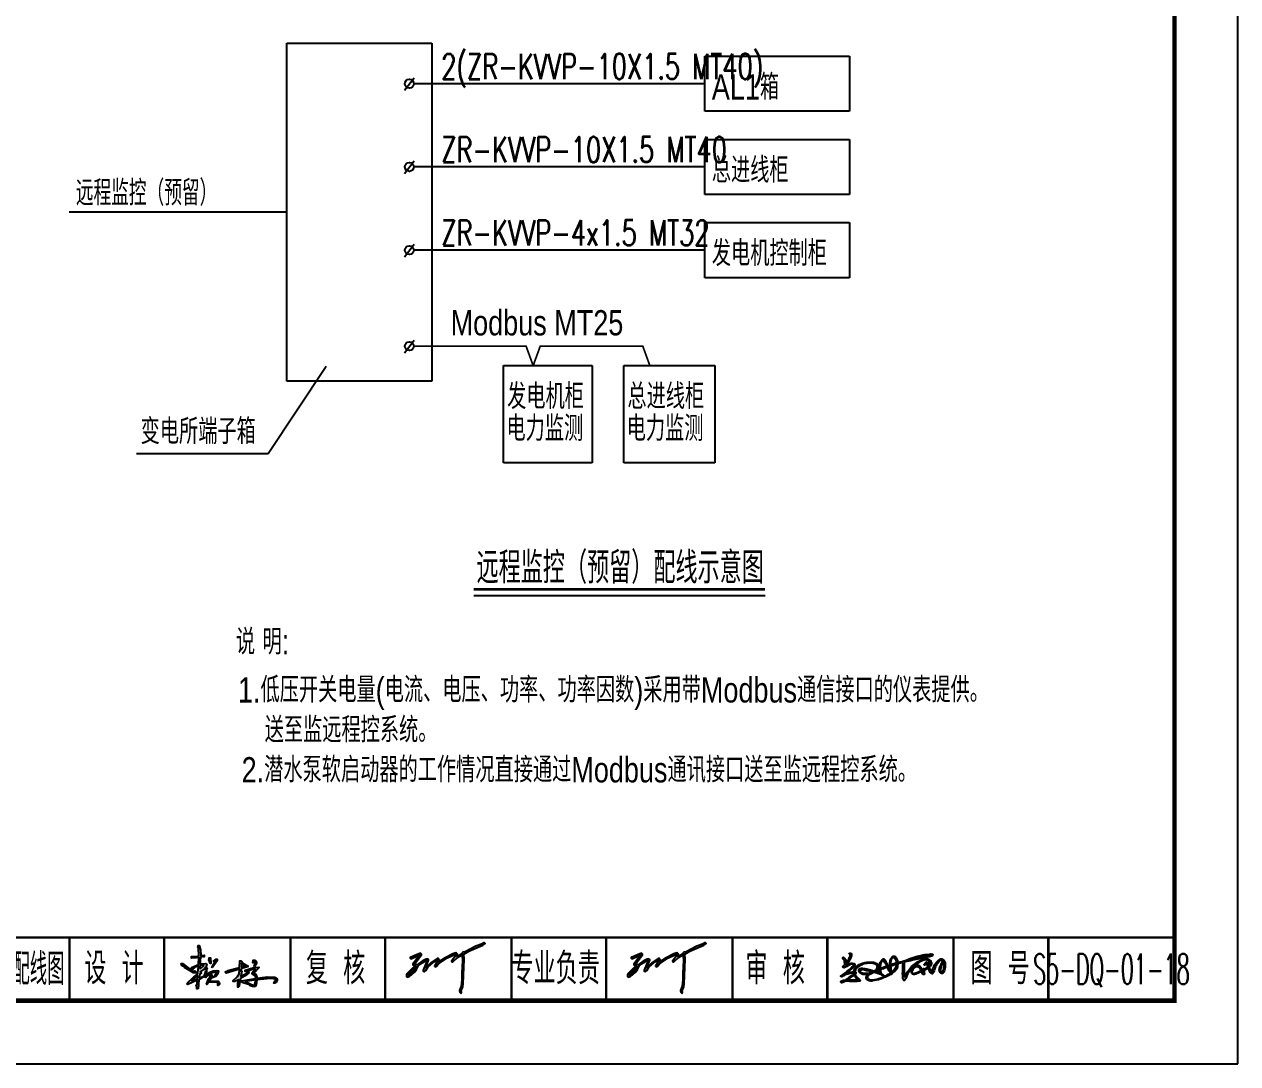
# Model space of a CAD drawing. Header units: millimetres. Extents: x 210068 to 672068, y -299976 to -107099.
# Drawn here: x 652853 to 672068, y -294192 to -277722 of the extents above; entities that cross this region are included whole.
import ezdxf
from ezdxf.enums import TextEntityAlignment as Align

# ---------------------------------------------------------------- set-up
doc = ezdxf.new("R2010")
doc.units = ezdxf.units.MM
doc.header["$LTSCALE"] = 1000
doc.header["$MEASUREMENT"] = 0
for name, color, linetype in [('1', 1, 'Continuous'), ('3', 4, 'Continuous'), ('T-EQUP-LIST-PLAN', 3, 'Continuous'), ('图框', 7, 'Continuous')]:
    doc.layers.add(name, color=color, linetype=linetype)
doc.styles.add('fsd', font='mon.shx', dxfattribs={"width": 0.8, "bigfont": 'fsd.shx'})
doc.styles.add('IDQSTYLE', font='simplex1.shx', dxfattribs={"width": 0.7, "bigfont": 'hztxt.shx'})
doc.styles.get("Standard").update_dxf_attribs({"font": 'simplex1.shx', "width": 0.7, "bigfont": 'HZTXT.shx'})
doc.styles.add('四航院', font='simplex1.shx', dxfattribs={"width": 0.7, "height": 3.5, "bigfont": 'HZTXT.shx'})

# ---------------------------------------------------------------- blocks, each defined once
blk = doc.blocks.new('series')
at = {"width": 0.75}
for tag, height, p in [('页码', 4, (-35, -19)), ('图名', 5, (-220, -282)), ('图号', 5, (-20, -282))]:
    blk.add_attdef(tag, text='', height=height, dxfattribs=at).set_placement(p, align=Align.MIDDLE_CENTER)

msp = doc.modelspace()

# ---------------------------------------------------------------- hatches: boundary and pattern name
at = {"linetype": 'Continuous'}
h = msp.add_hatch(color=256, dxfattribs=at)
h.paths.add_polyline_path([(655605.3, -292716.1), (655584.3, -292740.1), (655584.3, -292752.1), (655599.3, -292758.1), (655437.3, -292911.1), (655434.3, -292929.1), (655443.3, -292935.1), (655593.3, -292869.1), (655593.3, -292926.1), (655575.3, -292965.1), (655584.3, -292974.1), (655584.3, -293004.1), (655608.3, -293007.1), (655617.3, -292860.1), (655713.3, -292797.1), (655713.3, -292818.1), (655728.3, -292824.1, -0.219057), (655908.3, -292737.1), (655878.3, -292791.1), (655827.3, -292833.1), (655884.3, -292812.1), (655920.3, -292770.1), (655929.3, -292719.1, 0.293496), (655734.3, -292800.1), (655740.3, -292701.1), (655749.3, -292686.1), (655746.3, -292668.1), (655722.3, -292689.1, -0.49928), (655620.3, -292827.1), (655632.3, -292773.1), (655653.3, -292764.1), (655650.3, -292731.1), (655638.3, -292734.1), (655707.3, -292686.1), (655740.3, -292644.1), (655743.3, -292617.1), (655722.3, -292602.1), (655638.3, -292608.1), (655638.3, -292533.1), (655647.3, -292497.1), (655686.3, -292488.1), (655686.3, -292500.1), (655701.3, -292497.1), (655701.3, -292473.1), (655647.3, -292476.1), (655641.3, -292389.1), (655620.3, -292320.1), (655605.3, -292320.1), (655602.3, -292350.1), (655611.3, -292362.1), (655617.3, -292482.1), (655584.3, -292494.1), (655500.3, -292494.1), (655500.3, -292518.1), (655575.3, -292515.1), (655617.3, -292503.1), (655611.3, -292620.1), (655500.3, -292665.1), (655509.3, -292698.1), (655524.3, -292698.1), (655524.3, -292680.1), (655545.3, -292680.1), (655557.3, -292662.1), (655611.3, -292644.1)])
h.paths.add_polyline_path([(655632.3, -292677.1), (655638.3, -292635.1), (655692.3, -292626.1), (655692.3, -292638.1), (655641.3, -292683.1)], flags=16)
h.paths.add_polyline_path([(655596.3, -292788.1), (655596.3, -292842.1), (655500.3, -292890.1)], flags=16)
h = msp.add_hatch(color=256, dxfattribs=at)
h.paths.add_polyline_path([(659055, -292658.5), (659062.2, -292654.9), (659055, -292676.5), (659015.4, -292726.9), (658972.2, -292766.5), (658936.2, -292788.1), (658957.8, -292748.5)], flags=17)
h.paths.add_polyline_path([(660145.8, -292280.5), (660142.2, -292276.9), (660131.4, -292276.9), (660091.8, -292298.5), (660005.4, -292330.9), (659832.6, -292417.3), (659796.6, -292424.5), (659785.8, -292435.3), (659785.8, -292442.5), (659706.6, -292492.9), (659713.8, -292453.3), (659699.4, -292438.9), (659685, -292435.3), (659638.2, -292449.7), (659515.8, -292514.5), (659418.6, -292579.3), (659411.4, -292579.3), (659422.2, -292550.5), (659418.6, -292532.5), (659411.4, -292525.3), (659389.8, -292525.3), (659289, -292593.7), (659213.4, -292669.3), (659256.6, -292550.5), (659256.6, -292539.7), (659245.8, -292528.9), (659217, -292536.1), (659155.8, -292568.5), (659073, -292622.5), (659033.4, -292615.3), (659141.4, -292467.7), (659145, -292453.3), (659127, -292442.5), (658965, -292510.9), (658965, -292521.7), (658975.8, -292528.9), (659112.6, -292471.3), (659008.2, -292611.7), (659008.2, -292626.1), (659015.4, -292633.3), (659047.8, -292640.5), (659001, -292676.5), (658911, -292766.5), (658903.8, -292780.9), (658903.8, -292809.7), (658914.6, -292820.5), (658947, -292809.7), (658983, -292784.5), (659037, -292734.1), (659065.8, -292698.1), (659101.8, -292626.1), (659188.2, -292572.1), (659231.4, -292554.1), (659170.2, -292708.9), (659170.2, -292723.3), (659184.6, -292734.1), (659209.8, -292712.5), (659245.8, -292662.1), (659289, -292618.9), (659350.2, -292572.1), (659397, -292546.9), (659386.2, -292582.9), (659350.2, -292644.1), (659357.4, -292658.5), (659379, -292647.7), (659411.4, -292608.1), (659555.4, -292514.5), (659634.6, -292474.9), (659670.6, -292460.5), (659688.6, -292460.5), (659688.6, -292474.9), (659620.2, -292564.9), (659623.8, -292575.7), (659638.2, -292575.7), (659713.8, -292510.9), (659789.4, -292467.7), (659793, -292575.7), (659785.8, -292629.7), (659789.4, -292672.9), (659782.2, -292734.1), (659782.2, -292856.5), (659771.4, -292960.9), (659746.2, -293032.9), (659749.8, -293058.1), (659764.2, -293076.1), (659771.4, -293076.1), (659778.6, -293065.3), (659771.4, -293036.5), (659796.6, -292971.7), (659803.8, -292924.9), (659818.2, -292536.1), (659814.6, -292453.3), (659893.8, -292406.5), (660113.4, -292312.9), (660153, -292287.7)])
h = msp.add_hatch(color=256, dxfattribs=at)
h.paths.add_polyline_path([(662555, -292658.5), (662562.2, -292654.9), (662555, -292676.5), (662515.4, -292726.9), (662472.2, -292766.5), (662436.2, -292788.1), (662457.8, -292748.5)], flags=17)
h.paths.add_polyline_path([(663645.8, -292280.5), (663642.2, -292276.9), (663631.4, -292276.9), (663591.8, -292298.5), (663505.4, -292330.9), (663332.6, -292417.3), (663296.6, -292424.5), (663285.8, -292435.3), (663285.8, -292442.5), (663206.6, -292492.9), (663213.8, -292453.3), (663199.4, -292438.9), (663185, -292435.3), (663138.2, -292449.7), (663015.8, -292514.5), (662918.6, -292579.3), (662911.4, -292579.3), (662922.2, -292550.5), (662918.6, -292532.5), (662911.4, -292525.3), (662889.8, -292525.3), (662789, -292593.7), (662713.4, -292669.3), (662756.6, -292550.5), (662756.6, -292539.7), (662745.8, -292528.9), (662717, -292536.1), (662655.8, -292568.5), (662573, -292622.5), (662533.4, -292615.3), (662641.4, -292467.7), (662645, -292453.3), (662627, -292442.5), (662465, -292510.9), (662465, -292521.7), (662475.8, -292528.9), (662612.6, -292471.3), (662508.2, -292611.7), (662508.2, -292626.1), (662515.4, -292633.3), (662547.8, -292640.5), (662501, -292676.5), (662411, -292766.5), (662403.8, -292780.9), (662403.8, -292809.7), (662414.6, -292820.5), (662447, -292809.7), (662483, -292784.5), (662537, -292734.1), (662565.8, -292698.1), (662601.8, -292626.1), (662688.2, -292572.1), (662731.4, -292554.1), (662670.2, -292708.9), (662670.2, -292723.3), (662684.6, -292734.1), (662709.8, -292712.5), (662745.8, -292662.1), (662789, -292618.9), (662850.2, -292572.1), (662897, -292546.9), (662886.2, -292582.9), (662850.2, -292644.1), (662857.4, -292658.5), (662879, -292647.7), (662911.4, -292608.1), (663055.4, -292514.5), (663134.6, -292474.9), (663170.6, -292460.5), (663188.6, -292460.5), (663188.6, -292474.9), (663120.2, -292564.9), (663123.8, -292575.7), (663138.2, -292575.7), (663213.8, -292510.9), (663289.4, -292467.7), (663293, -292575.7), (663285.8, -292629.7), (663289.4, -292672.9), (663282.2, -292734.1), (663282.2, -292856.5), (663271.4, -292960.9), (663246.2, -293032.9), (663249.8, -293058.1), (663264.2, -293076.1), (663271.4, -293076.1), (663278.6, -293065.3), (663271.4, -293036.5), (663296.6, -292971.7), (663303.8, -292924.9), (663318.2, -292536.1), (663314.6, -292453.3), (663393.8, -292406.5), (663613.4, -292312.9), (663653, -292287.7)])
h = msp.add_hatch(color=256)
h.paths.add_polyline_path([(665931.4, -292457.8, 0.4327362), (665923.3, -292451, -0.414825), (665917.2, -292446.2, -0.2174435), (665939.8, -292439.1, -0.3028238), (665952.6, -292458.1, -0.0646195), (665938.8, -292524.4, 0.0020696), (665892.8, -292601.3, -0.0118612), (665863.8, -292627.4, 0.7994399), (665876.4, -292630.3, -0.0277972), (665939.3, -292600.3, -0.1025058), (665987.2, -292601.1, -0.2791053), (665997.7, -292611.2, -0.3766822), (665994.9, -292652.2, -0.0137946), (665903.5, -292734.3, 0.0411371), (665884.8, -292749.4, 0.3266972), (665899.9, -292750.9, -0.0497927), (665968.5, -292737.2, 0.1381295), (665991.1, -292730, 0.0043732), (665996.8, -292698.1, -0.0037903), (666028, -292654.7, -0.0731098), (666091.9, -292612.5, -0.0392957), (666163.9, -292588.1, -0.0576859), (666298.5, -292581.6, -0.0451618), (666362.2, -292613.1, -0.096541), (666385.9, -292654.3, -0.063701), (666373.9, -292690.6, 0.7152111), (666379.2, -292693.8, 0.0348217), (666393.7, -292686, -0.0050491), (666393.3, -292645.9, -0.0699507), (666406, -292587.4, -0.0946028), (666451.8, -292533, -0.4266704), (666466, -292534.8, -0.1664051), (666490.4, -292562.8, -0.0455592), (666518.9, -292619.7, 0.3457404), (666534.6, -292637.1, 0.3271849), (666558.7, -292626.4, -0.006336), (666564.2, -292559.7, -0.0704587), (666593.8, -292498.8, -0.2771538), (666634.7, -292487.8, -0.2582571), (666659.4, -292511.6, -0.0598532), (666680.3, -292559.4, 0.0331616), (666683.2, -292588.3), (666723, -292578.4, 0.0061849), (666781.2, -292563.1, -0.0154702), (666928.5, -292508.3, -0.0237323), (667052.8, -292474.5, -0.0275198), (667179.7, -292455.1, -0.0939047), (667233.7, -292455.7, -0.6394761), (667234.5, -292479.2, -0.0844158), (667170.3, -292499.9, -0.0132345), (667031.7, -292527.4, 0.00764), (666800.5, -292579.1, 0.4170973), (666787.5, -292596.9, -0.0068591), (666784.8, -292760.8, 0.052186), (666786.3, -292805.7, 0.9171388), (666798.3, -292807.1, -0.0654685), (666854.8, -292716.8, -0.040623), (666923, -292633, -0.0295505), (667006.8, -292573.5, -0.0510813), (667097.4, -292531.9, -0.0592818), (667159.4, -292530.6, -0.0981614), (667205.2, -292557.1, -0.1186853), (667217.9, -292608.9, -0.1726922), (667198, -292649.3, 0.0946632), (667182.9, -292658.9, 0.0521788), (667212.9, -292728.2, 0.3405225), (667226.7, -292738, 0.25885), (667235.6, -292723.5, -0.0721136), (667254.2, -292649, -0.0415148), (667313.7, -292564.7, -0.0470668), (667350.5, -292537.2, -0.1827595), (667383.1, -292530.6, -0.2343197), (667420, -292559.1, -0.0735697), (667433.5, -292592, -0.0388471), (667436.8, -292617.1, -0.074643), (667426.2, -292710.6, -0.0217995), (667413.7, -292741.5, -0.1539104), (667388.4, -292761.2, -0.223788), (667370, -292758.2, -0.1622081), (667346, -292726.9, -0.1397454), (667348, -292673.4, -0.0385409), (667379.4, -292593, 0.0143412), (667391.9, -292569.1, 0.309375), (667388.1, -292556.4, 0.2722505), (667371.7, -292551.2, 0.128075), (667345.2, -292568.2, 0.0555112), (667309.1, -292608.8, 0.0577165), (667275.9, -292667, 0.0259253), (667254.8, -292734.6, -0.168675), (667233.3, -292764.8, -0.1362568), (667210.1, -292758.4, -0.1167027), (667180.9, -292708.3, -0.032028), (667171.6, -292681.3, 0.5041088), (667163.2, -292680.4, -0.0231096), (667131.8, -292698.9, -0.0152378), (667105.7, -292713.2, 0.3334555), (667101.3, -292726.4, 0.044295), (667106.7, -292764.8, -0.2384524), (667102.4, -292779.3, -0.2012734), (667089.6, -292778.5, -0.0718023), (667077.2, -292767.4, -0.1000271), (667065.3, -292742.2, 0.2425395), (667060.1, -292734.9, 0.2253254), (667048.4, -292738.3, -0.0305318), (666970.2, -292772.2, -0.0623434), (666931.6, -292778.2, -0.0254803), (666916, -292770.3, -0.1584213), (666900.9, -292742.2, -0.0347172), (666900.3, -292735.2, -0.0931023), (666912, -292698.9, -0.0511314), (666946.2, -292652.1, -0.0518468), (666978.2, -292630, -0.0699281), (667005.5, -292629.7, -0.0862153), (667032.2, -292647, 0.0042666), (667050, -292667.7, -0.0082458), (667072.9, -292707.1, 0.4672977), (667085.5, -292706.7, 0.2152786), (667089, -292688.9, -0.1146676), (667091.9, -292682.5, -0.2545008), (667097.8, -292688.2, 0.157949), (667102.8, -292695.2, 0.0496999), (667132.9, -292676.5, 0.0431146), (667161.5, -292655.9, 0.1935942), (667153.7, -292641.3, -0.0042784), (667140, -292607.1, 0.3613943), (667129.5, -292609.2, 0.0482181), (667114.6, -292628.1, -0.1901289), (667105.6, -292626, -0.2330104), (667108.1, -292611.7, -0.1097301), (667128, -292584.1, -0.4251917), (667152.1, -292584, -0.0321403), (667165.6, -292616.4, 0.0623462), (667176.2, -292638.1, 0.1551652), (667187.1, -292633.2, 0.1479596), (667194.6, -292601, 0.1345155), (667177.9, -292563.1, 0.1393905), (667122.6, -292546.3, 0.0360024), (667040.6, -292573.9, 0.0208982), (666954.5, -292630.7, 0.0282837), (666870.6, -292724.2), (666839, -292770.5), (666810.5, -292841.6), (666794.1, -292871.1), (666778.9, -292871.1), (666769.7, -292859.6), (666765.8, -292829.7, -0.0460679), (666764.8, -292694.1, -0.0082422), (666767.5, -292627.4, 0.0338811), (666768, -292597.7, 0.5113301), (666756.3, -292587.2, -0.0582598), (666703.8, -292602.4, 0.1369115), (666687.5, -292611.3, 0.1861389), (666682.5, -292640.9, -0.2193356), (666658.3, -292701.5, -0.0562723), (666574.2, -292780.5, -0.0279825), (666409, -292852.7, -0.0286218), (666285.9, -292880.7, -0.0620296), (666231.2, -292877.7, -0.1104476), (666190.2, -292855.8, -0.1967704), (666182.3, -292818.8, -0.1131678), (666200.7, -292784.9, -0.0371835), (666218.7, -292773.2, 0.6466787), (666214.9, -292770.7, -0.1576124), (666187.9, -292778.2, -0.0170253), (666133.2, -292775.5, -0.1193186), (666089.8, -292753.6, -0.1690436), (666067.5, -292720.3, -0.2332322), (666074.7, -292695.2, -0.1410183), (666107.2, -292679.7, -0.0508835), (666148.4, -292681.8, -0.0195394), (666209, -292693.7, -0.0304809), (666299, -292719.2, 0.1215215), (666315.8, -292719, 0.0485331), (666345.8, -292698.4, 0.147562), (666361.2, -292671.6, 0.1370582), (666358.9, -292639.5, 0.0665455), (666332.6, -292615.7, 0.0377993), (666284.9, -292599.9, 0.0299176), (666214, -292600, 0.0427972), (666133.1, -292615.4, 0.0420571), (666057.7, -292658.3, 0.0981624), (666018.3, -292702.5, 0.0841314), (666009, -292733.8, -0.1519375), (666024.3, -292757.6, -0.3106588), (666014, -292767.9, 0.3875144), (666011.5, -292784.3, 0.0608374), (666042.1, -292824.8, -0.0011282), (666058.2, -292840.2, 0.0072521), (666086.9, -292862.6, -0.3491084), (666090.2, -292875.6, 1.2567844), (666087.3, -292878.6, -0.2568734), (666070.7, -292883.6, -0.0124278), (665999.7, -292889, -0.0245348), (665891.4, -292885.3, 0.0325614), (665850.9, -292885.9, -0.0617886), (665801.8, -292908.4, -0.5628851), (665784.1, -292892.9, -0.2086462), (665797.7, -292878.2, -0.1119134), (665851.5, -292867.9, 0.0189876), (665870.2, -292856.2, -0.0015636), (665965.4, -292788.4, 0.0431656), (665997.3, -292764.9, 0.2774168), (665987.7, -292752.2, 0.0215885), (665911.9, -292768, 0.0625001), (665853, -292784.8, 0.0430708), (665806.1, -292815, -0.1160671), (665783.6, -292810.2, -0.4490408), (665788.4, -292796.8, -0.0009373), (665818.6, -292779.1, 0.0358329), (665899.3, -292715.4, 0.0144033), (665977.1, -292644.3, -0.0026158), (665988.9, -292628.2, 0.2401308), (665982.9, -292613.2, 0.1301719), (665938.3, -292617.7, 0.0410354), (665883.1, -292648.8, 0.0090065), (665848.7, -292669.5, -0.1516466), (665820.8, -292666.8, -0.1315232), (665813.9, -292655.4, -0.1772201), (665833.1, -292634.8, -0.0119865), (665846, -292620.7, 0.1895782), (665845.1, -292595.2, 0.0195597), (665841.8, -292557.4, 0.0812343), (665822.2, -292534, -0.0497585), (665812.9, -292520.6, -0.2540424), (665814.6, -292508.2, -0.30104), (665830.3, -292506, -0.2307617), (665832.5, -292508.3, -0.0165178), (665847.1, -292527.2, -0.0043282), (665863.2, -292549.6, -0.0040155), (665866.7, -292594.1, 0.3889693), (665879, -292588.7, -0.0727992), (665901.5, -292553.3, -0.0107612), (665915.6, -292521.5, 0.0023371), (665929.1, -292484.8, 0.0646151)])
h.paths.add_polyline_path([(666486.7, -292600.2, 0.0065219), (666505.4, -292631.7, -0.2716971), (666508, -292644.4, -0.240232), (666498.3, -292650.5, 0.046381), (666472.1, -292657.1, 0.0200979), (666417.9, -292679.5, -0.4281212), (666407.5, -292678.2, -0.2210185), (666404.5, -292667.3, -0.046018), (666412, -292612.4, 0.0496636), (666423.5, -292584, -0.130486), (666447.2, -292556.9), (666454, -292554.5, -0.3156224), (666464.4, -292563.8, -0.0200788)], flags=16)
h.paths.add_polyline_path([(666518, -292663.9, 0.0405167), (666520.4, -292676, -0.0162823), (666540.6, -292712.7, 0.0839158), (666563.5, -292740.9, 0.4083665), (666576.3, -292739.6, 0.0091667), (666575.6, -292709.7, 0.0198115), (666571.4, -292654.9, -0.183743), (666577.6, -292642.5, -0.0325545), (666595.7, -292638.2, 0.0125035), (666652.1, -292620.7, -0.1784633), (666662.3, -292618.1, -0.0798844), (666663.5, -292640.1, -0.0426192), (666640.3, -292685, -0.0147428), (666585.3, -292748.4, 0.0005419), (666486.3, -292801.3, -0.01808), (666370.6, -292847.5, -0.0364788), (666303.2, -292860.8, -0.056104), (666243.7, -292860, -0.1075588), (666214.2, -292845.6, -0.1739776), (666203.8, -292822.4, -0.2239365), (666214.2, -292799.1, -0.0605148), (666252.1, -292772.1, -0.0176263), (666304, -292746.9, -0.1133686), (666314.3, -292746.9, 0.0030335), (666351, -292757.3, -0.0104927), (666397.4, -292771.4, -0.0302672), (666415.1, -292778.9, -0.0453155), (666425.9, -292784.9, -0.1046585), (666429, -292786.7, 0.1444517), (666444, -292793.3, 0.4530348), (666455.2, -292789.6, 0.3138115), (666456.2, -292783.2, 0.0522387), (666439.3, -292771.8, 0.0569054), (666421.8, -292761.9, -0.2850284), (666418.2, -292754.6, 0.0893207), (666413.7, -292729.1, -0.1474286), (666409.6, -292708.8, -0.2223063), (666421.9, -292699.9, 0.0107226), (666469.8, -292681, 0.0287759), (666509.3, -292662.9, -0.4496064)], flags=16)
h.paths.add_polyline_path([(666579.8, -292562.5, -0.0474508), (666595.6, -292521.2, -0.3272478), (666619.2, -292507.7, -0.2577654), (666644.6, -292530.6, 0.0319868), (666653.7, -292551.8, -0.0621655), (666659.7, -292592.4, -0.4762855), (666652.7, -292600.5, -0.021082), (666601.1, -292616.8, -0.0341056), (666579.4, -292622, -0.2405952), (666575.1, -292616.6, -0.0718276)], flags=16)
h.paths.add_polyline_path([(666536.7, -292652.6, -0.3115096), (666538.7, -292652.1, 0.0911218), (666547, -292652.2, -0.0446169), (666559, -292650.6, -0.2547374), (666561.5, -292656.6, 0.043825), (666561.7, -292680.1, 0.0541408), (666565.8, -292703.5, -0.5119127), (666564.1, -292707.3, -0.250815), (666557.4, -292703.5, -0.0680889), (666554.3, -292697.3, 0.0275946), (666545.7, -292671.4), (666536.5, -292655.2, -0.4388178)], flags=16)
h.paths.add_polyline_path([(666394.3, -292708.9, -0.0707934), (666400.2, -292725.9, -0.03684), (666403.1, -292750, -0.5117016), (666398.3, -292751.7, 0.0080913), (666375, -292743.5, -0.0360686), (666354.4, -292735.1, 0.0687236), (666337.8, -292732.8, -1.0248645), (666337.9, -292729.4, 0.0863238), (666346.7, -292727.5, 0.0287724), (666378.4, -292710.1, -0.2793862)], flags=16)
h.paths.add_polyline_path([(666280.9, -292738.4, 0.1271146), (666273.7, -292741.3, -0.0846139), (666251.5, -292750.9, -0.0075428), (666208, -292759.8, -0.0803604), (666150.1, -292762.5, -0.1455319), (666109.7, -292750.3, -0.072881), (666089.7, -292731, -0.3566055), (666089.8, -292709.7, -0.2035049), (666106.8, -292702, -0.0855498), (666129.3, -292700.9, -0.0046076), (666173.1, -292707.5, 0.0120104), (666248.9, -292725.6, 0.0170637), (666278.8, -292732.4, -0.6496536)], flags=16)
h.paths.add_polyline_path([(666869.9, -292537.5, -0.0443046), (666883.1, -292531.8, -0.0042637), (667049.6, -292485.2, -0.0083353), (667146.7, -292469.6, 0.0005722), (667205.2, -292464.1, -0.0615942), (667215.8, -292468, -0.6713136), (667213.5, -292471.2, -0.0126638), (667151.6, -292485.2, -0.0183642), (667087.5, -292497.9, -0.0134821), (666975.5, -292520.5, 0.015232), (666904.2, -292535, 0.079126), (666876.8, -292540.7, -0.0900793), (666872.3, -292542.8, -1.1085934)], flags=16)
h.paths.add_polyline_path([(666920.8, -292712.1, -0.0724163), (666936.4, -292690.3, -0.0758288), (666963.6, -292659.8, -0.1260936), (666989.5, -292650.2, -0.1837588), (667020.2, -292663.7, -0.0604555), (667041.7, -292695.2, -0.0556187), (667052.1, -292720.5), (667014.7, -292740.9), (666953, -292764.1, -0.0936187), (666939.1, -292766.5, -0.1037716), (666920.1, -292759.6, -0.1768534), (666912.8, -292743.7, -0.2049788)], flags=16)
h.paths.add_polyline_path([(666070.2, -292862.9, -0.5717642), (666067.7, -292866.5, 0.0055015), (666029.6, -292867, 0.0030436), (665970.4, -292869.3, -0.0058344), (665915, -292869.1, -0.0217204), (665890.4, -292868, -0.0474839), (665878.9, -292867.4, -0.9236702), (665877.7, -292863.6, 0.1291052), (665885, -292862.1, 0.0216292), (665891.5, -292858.4, 0.0282954), (665897.2, -292855.2, -0.0034908), (665963.9, -292811.2, -0.1003003), (665990, -292792.8, -0.1688866), (665999, -292792.8, -0.0769142), (666003.1, -292804.3, 0.0384114), (666015.7, -292822.9, -0.0277339), (666034.5, -292842.2, 0.0181475), (666057.6, -292857.8, 0.0503106)], flags=16)
h.paths.add_polyline_path([(667079.2, -292722.2, -0.3394371), (667085.1, -292717.8), (667086.4, -292717.8, -0.0911281), (667090.7, -292718.3, -0.1197509), (667091.5, -292719.3, -0.2175607), (667092.5, -292723.1, -0.1720675), (667090.2, -292728.1, -0.3453662), (667086.1, -292729.5, -0.180886), (667081, -292726.4, -0.2867065)], flags=16)
h.paths.add_polyline_path([(667372.9, -292672, 0.0269927), (667378.1, -292649.8, -0.0167424), (667388.1, -292620.8, 0.0736244), (667394.2, -292601.3, -0.1008778), (667398.2, -292588.7, -0.5931232), (667404.5, -292588.8, -0.1527362), (667415.9, -292629.7, -0.0390382), (667407, -292695.6, -0.0762334), (667389.6, -292737.1, -0.5122047), (667371.1, -292737.4, -0.0923839), (667364.8, -292720, -0.0797837), (667364.7, -292703.5, -0.0636056)], flags=16)
for points in [[(655533.3, -292752.1), (655566.3, -292755.1), (655569.3, -292740.1), (655554.3, -292722.1), (655545.3, -292731.1), (655491.3, -292704.1), (655359.3, -292602.1), (655338.3, -292602.1, 0.426792), (655380.3, -292650.1), (655389.3, -292665.1)], [(655785.3, -292575.1), (655785.3, -292551.1), (655773.3, -292554.1), (655779.3, -292515.1), (655803.3, -292515.1), (655809.3, -292605.1), (655800.3, -292605.1)], [(655827.3, -292671.1), (655821.3, -292665.1), (655881.3, -292563.1), (655851.3, -292569.1), (655893.3, -292533.1), (655908.3, -292536.1), (655908.3, -292563.1)], [(656487.3, -292641.1), (656496.3, -292650.1), (656526.3, -292611.1, 0.66475), (656478.3, -292551.1), (656472.3, -292593.1), (656490.3, -292578.1, -0.537712)]]:
    msp.add_hatch(color=256, dxfattribs=at).paths.add_polyline_path(points)
h = msp.add_hatch(color=256, dxfattribs=at)
h.paths.add_polyline_path([(656163.3, -292872.1), (656160.3, -292887.1), (656187.3, -292887.1), (656244.3, -292863.1), (656232.3, -292917.1), (656235.3, -292977.1), (656253.3, -292977.1), (656277.3, -292842.1), (656349.3, -292800.1), (656409.3, -292749.1), (656406.3, -292731.1), (656388.3, -292749.1), (656283.3, -292803.1), (656298.3, -292725.1), (656283.3, -292725.1), (656292.3, -292683.1), (656391.3, -292656.1), (656391.3, -292641.1), (656325.3, -292605.1), (656289.3, -292563.1), (656265.3, -292563.1), (656259.3, -292668.1), (656076.3, -292716.1), (656070.3, -292725.1), (656046.3, -292728.1), (656040.3, -292746.1), (656052.3, -292755.1), (656259.3, -292695.1), (656256.3, -292767.1), (656229.3, -292809.1)])
h.paths.add_polyline_path([(656292.3, -292659.1), (656292.3, -292605.1), (656349.3, -292644.1)], flags=16)
h = msp.add_hatch(color=256, dxfattribs=at)
edge = h.paths.add_edge_path()
edge.add_line((655926.3, -292953.1), (655917.3, -292953.1))
edge.add_line((655917.3, -292953.1), (655917.3, -292911.1))
edge.add_line((655917.3, -292911.1), (655908.3, -292899.1))
edge.add_line((655908.3, -292899.1), (655767.3, -292899.1))
edge.add_line((655767.3, -292899.1), (655746.3, -292935.1))
edge.add_line((655746.3, -292935.1), (655737.3, -292932.1))
edge.add_line((655737.3, -292932.1), (655770.3, -292848.1))
edge.add_line((655770.3, -292848.1), (655779.3, -292848.1))
edge.add_line((655779.3, -292848.1), (655806.3, -292782.1))
edge.add_line((655806.3, -292782.1), (655821.3, -292782.1))
edge.add_line((655821.3, -292782.1), (655821.3, -292815.1))
edge.add_line((655821.3, -292815.1), (655782.3, -292881.1))
edge.add_line((655782.3, -292881.1), (655926.3, -292884.1))
edge.add_arc((655899.3, -292918.6), 43.8, -51.9818, 51.9818, ccw=False)
h = msp.add_hatch(color=256, dxfattribs=at)
h.paths.add_polyline_path([(656511.3, -292695.1), (656460.3, -292749.1), (656460.3, -292767.1), (656517.3, -292809.1), (656514.3, -292839.1), (656295.3, -292878.1), (656292.3, -292893.1), (656301.3, -292905.1), (656421.3, -292944.1), (656430.3, -292956.1), (656487.3, -292974.1), (656511.3, -292968.1), (656526.3, -292944.1), (656538.3, -292863.1), (656757.3, -292839.1), (656829.3, -292851.1), (656829.3, -292878.1), (656808.3, -292896.1), (656805.3, -292914.1, 1.055254), (656808.3, -292818.1), (656697.3, -292815.1), (656541.3, -292836.1), (656520.3, -292773.1), (656487.3, -292758.1), (656565.3, -292674.1), (656568.3, -292659.1), (656487.3, -292665.1), (656352.3, -292710.1), (656352.3, -292728.1), (656373.3, -292734.1), (656451.3, -292704.1)])
h.paths.add_polyline_path([(656517.3, -292863.1), (656505.3, -292932.1), (656490.3, -292947.1), (656451.3, -292938.1), (656355.3, -292890.1)], flags=16)

# ---------------------------------------------------------------- linework, layer by layer
for p, q in [((657012.9, -278019, -8143.6), (659305.5, -278019, -8143.6)), ((657012.9, -283376.4, -8143.6), (657012.9, -278019, -8143.6)), ((659305.5, -278019, -8143.6), (659305.5, -283376.4, -8143.6)), ((663627.4, -278227.2, -8143.6), (665920, -278227.2, -8143.6)), ((663627.4, -279101.2, -8143.6), (663627.4, -278227.2, -8143.6)), ((665920, -278227.2, -8143.6), (665920, -279101.2, -8143.6)), ((658875.4, -278768.4), (659028.8, -278569)), ((663627.4, -278664.2, -8143.6), (659021.4, -278664.2, -8143.6)), ((665920, -279101.2, -8143.6), (663627.4, -279101.2, -8143.6)), ((663627.4, -279545.5, -8143.6), (665920, -279545.5, -8143.6)), ((663627.4, -280419.5, -8143.6), (663627.4, -279545.5, -8143.6)), ((665920, -279545.5, -8143.6), (665920, -280419.5, -8143.6)), ((658875.4, -280086.7), (659028.8, -279887.3)), ((663627.4, -279982.5, -8143.6), (659021.4, -279982.5, -8143.6)), ((665920, -280419.5, -8143.6), (663627.4, -280419.5, -8143.6)), ((657012.9, -280697.7, -8143.6), (653564, -280697.7, -8143.6)), ((663627.4, -280863.8, -8143.6), (665920, -280863.8, -8143.6)), ((663627.4, -281737.9, -8143.6), (663627.4, -280863.8, -8143.6)), ((665920, -280863.8, -8143.6), (665920, -281737.9, -8143.6)), ((658875.4, -281405), (659028.8, -281205.6)), ((663627.4, -281300.8, -8143.6), (659021.4, -281300.8, -8143.6)), ((665920, -281737.9, -8143.6), (663627.4, -281737.9, -8143.6)), ((658875.4, -282926.4), (659028.8, -282727.1)), ((660442.6, -283130.2, -8143.6), (661846.8, -283130.2, -8143.6)), ((660442.6, -284668.9, -8143.6), (660442.6, -283130.2, -8143.6)), ((661846.8, -283130.2, -8143.6), (661846.8, -284668.9, -8143.6)), ((662347, -283130.2, -8143.6), (663788.7, -283130.2, -8143.6)), ((662347, -284668.9, -8143.6), (662347, -283130.2, -8143.6)), ((663788.7, -283130.2, -8143.6), (663788.7, -284668.9, -8143.6)), ((659305.5, -283376.4, -8143.6), (657012.9, -283376.4, -8143.6)), ((661846.8, -284668.9, -8143.6), (660442.6, -284668.9, -8143.6)), ((663788.7, -284668.9, -8143.6), (662347, -284668.9, -8143.6)), ((659970.1, -286775.2), (664584.3, -286775.2))]:
    msp.add_line(p, q)
msp.add_lwpolyline([(672068.5, -294191.9), (672068.5, -264491.9), (630068.5, -264491.9), (630068.5, -294191.9)], close=True)
for points, const_width in [([(671068.5, -265491.9), (633068.5, -265491.9), (633068.5, -293191.9), (671068.5, -293191.9), (671068.5, -265491.9)], 70), ([(659970.1, -286675.2), (664584.3, -286675.2)], 40), ([(633068.5, -292191.9), (671068.5, -292191.9)], 40), ([(660568.5, -293191.9), (660568.5, -292191.9)], 40), ([(662068.5, -293191.9), (662068.5, -292191.9)], 40), ([(664068.5, -293191.9), (664068.5, -292191.9)], 40), ([(665568.5, -293191.9), (665568.5, -292191.9)], 40), ([(667568.5, -293191.9), (667568.5, -292191.9)], 40), ([(669068.5, -293191.9), (669068.5, -292191.9)], 40)]:
    msp.add_lwpolyline(points, dxfattribs=dict(const_width=const_width))
at = {"const_width": 28, "elevation": -8143.6}
for points in [[(660911.5, -283130.2), (660799.5, -282822.3), (659018.4, -282822.3)], [(662759.5, -283130.2), (662647.5, -282822.3), (661023.5, -282822.3), (660911.5, -283130.2)]]:
    msp.add_lwpolyline(points, dxfattribs=at)
at = {"linetype": 'Continuous'}
for points in [[(655608.3, -293007.1), (655584.3, -293004.1), (655584.3, -292974.1), (655575.3, -292965.1), (655593.3, -292926.1), (655593.3, -292869.1), (655443.3, -292935.1), (655434.3, -292929.1), (655437.3, -292911.1), (655599.3, -292758.1), (655584.3, -292752.1), (655584.3, -292740.1), (655605.3, -292716.1), (655611.3, -292644.1), (655557.3, -292662.1), (655545.3, -292680.1), (655524.3, -292680.1), (655524.3, -292698.1), (655509.3, -292698.1), (655500.3, -292665.1), (655611.3, -292620.1), (655617.3, -292503.1), (655575.3, -292515.1), (655500.3, -292518.1), (655500.3, -292494.1), (655584.3, -292494.1), (655617.3, -292482.1), (655611.3, -292362.1), (655602.3, -292350.1), (655605.3, -292320.1), (655620.3, -292320.1), (655641.3, -292389.1), (655647.3, -292476.1), (655701.3, -292473.1), (655701.3, -292497.1), (655686.3, -292500.1), (655686.3, -292488.1), (655647.3, -292497.1), (655638.3, -292533.1), (655638.3, -292608.1), (655722.3, -292602.1), (655743.3, -292617.1), (655740.3, -292644.1), (655707.3, -292686.1), (655638.3, -292734.1), (655650.3, -292731.1), (655653.3, -292764.1), (655632.3, -292773.1), (655620.3, -292827.1, 0.49928), (655722.3, -292689.1), (655746.3, -292668.1), (655749.3, -292686.1), (655740.3, -292701.1), (655734.3, -292800.1, -0.293496), (655929.3, -292719.1), (655920.3, -292770.1), (655884.3, -292812.1), (655827.3, -292833.1), (655878.3, -292791.1), (655908.3, -292737.1, 0.219057), (655728.3, -292824.1), (655713.3, -292818.1), (655713.3, -292797.1), (655617.3, -292860.1)], [(655566.3, -292755.1), (655533.3, -292752.1), (655389.3, -292665.1), (655380.3, -292650.1, -0.426792), (655338.3, -292602.1), (655359.3, -292602.1), (655491.3, -292704.1), (655545.3, -292731.1), (655554.3, -292722.1), (655569.3, -292740.1)], [(656496.3, -292650.1), (656487.3, -292641.1, 0.537712), (656490.3, -292578.1), (656472.3, -292593.1), (656478.3, -292551.1, -0.66475), (656526.3, -292611.1)], [(655926.3, -292953.1), (655917.3, -292953.1), (655917.3, -292911.1), (655908.3, -292899.1), (655767.3, -292899.1), (655746.3, -292935.1), (655737.3, -292932.1), (655770.3, -292848.1), (655779.3, -292848.1), (655806.3, -292782.1), (655821.3, -292782.1), (655821.3, -292815.1), (655782.3, -292881.1), (655926.3, -292884.1, -0.487536)], [(656487.3, -292974.1), (656430.3, -292956.1), (656421.3, -292944.1), (656301.3, -292905.1), (656292.3, -292893.1), (656295.3, -292878.1), (656514.3, -292839.1), (656517.3, -292809.1), (656460.3, -292767.1), (656460.3, -292749.1), (656511.3, -292695.1), (656451.3, -292704.1), (656373.3, -292734.1), (656352.3, -292728.1), (656352.3, -292710.1), (656487.3, -292665.1), (656568.3, -292659.1), (656565.3, -292674.1), (656487.3, -292758.1), (656520.3, -292773.1), (656541.3, -292836.1), (656697.3, -292815.1), (656808.3, -292818.1, -1.055254), (656805.3, -292914.1), (656808.3, -292896.1), (656829.3, -292878.1), (656829.3, -292851.1), (656757.3, -292839.1), (656538.3, -292863.1), (656526.3, -292944.1), (656511.3, -292968.1)]]:
    msp.add_lwpolyline(points, format="xyb", close=True, dxfattribs=at)
for points in [[(660145.8, -292280.5), (660142.2, -292276.9), (660131.4, -292276.9), (660091.8, -292298.5), (660005.4, -292330.9), (659832.6, -292417.3), (659796.6, -292424.5), (659785.8, -292435.3), (659785.8, -292442.5), (659706.6, -292492.9), (659713.8, -292453.3), (659699.4, -292438.9), (659685, -292435.3), (659638.2, -292449.7), (659515.8, -292514.5), (659418.6, -292579.3), (659411.4, -292579.3), (659422.2, -292550.5), (659418.6, -292532.5), (659411.4, -292525.3), (659389.8, -292525.3), (659289, -292593.7), (659213.4, -292669.3), (659256.6, -292550.5), (659256.6, -292539.7), (659245.8, -292528.9), (659217, -292536.1), (659155.8, -292568.5), (659073, -292622.5), (659033.4, -292615.3), (659141.4, -292467.7), (659145, -292453.3), (659127, -292442.5), (658965, -292510.9), (658965, -292521.7), (658975.8, -292528.9), (659112.6, -292471.3), (659008.2, -292611.7), (659008.2, -292626.1), (659015.4, -292633.3), (659047.8, -292640.5), (659001, -292676.5), (658911, -292766.5), (658903.8, -292780.9), (658903.8, -292809.7), (658914.6, -292820.5), (658947, -292809.7), (658983, -292784.5), (659037, -292734.1), (659065.8, -292698.1), (659101.8, -292626.1), (659188.2, -292572.1), (659231.4, -292554.1), (659170.2, -292708.9), (659170.2, -292723.3), (659184.6, -292734.1), (659209.8, -292712.5), (659245.8, -292662.1), (659289, -292618.9), (659350.2, -292572.1), (659397, -292546.9), (659386.2, -292582.9), (659350.2, -292644.1), (659357.4, -292658.5), (659379, -292647.7), (659411.4, -292608.1), (659555.4, -292514.5), (659634.6, -292474.9), (659670.6, -292460.5), (659688.6, -292460.5), (659688.6, -292474.9), (659620.2, -292564.9), (659623.8, -292575.7), (659638.2, -292575.7), (659713.8, -292510.9), (659789.4, -292467.7), (659793, -292575.7), (659785.8, -292629.7), (659789.4, -292672.9), (659782.2, -292734.1), (659782.2, -292856.5), (659771.4, -292960.9), (659746.2, -293032.9), (659749.8, -293058.1), (659764.2, -293076.1), (659771.4, -293076.1), (659778.6, -293065.3), (659771.4, -293036.5), (659796.6, -292971.7), (659803.8, -292924.9), (659818.2, -292536.1), (659814.6, -292453.3), (659893.8, -292406.5), (660113.4, -292312.9), (660153, -292287.7), (660145.8, -292280.5)], [(663645.8, -292280.5), (663642.2, -292276.9), (663631.4, -292276.9), (663591.8, -292298.5), (663505.4, -292330.9), (663332.6, -292417.3), (663296.6, -292424.5), (663285.8, -292435.3), (663285.8, -292442.5), (663206.6, -292492.9), (663213.8, -292453.3), (663199.4, -292438.9), (663185, -292435.3), (663138.2, -292449.7), (663015.8, -292514.5), (662918.6, -292579.3), (662911.4, -292579.3), (662922.2, -292550.5), (662918.6, -292532.5), (662911.4, -292525.3), (662889.8, -292525.3), (662789, -292593.7), (662713.4, -292669.3), (662756.6, -292550.5), (662756.6, -292539.7), (662745.8, -292528.9), (662717, -292536.1), (662655.8, -292568.5), (662573, -292622.5), (662533.4, -292615.3), (662641.4, -292467.7), (662645, -292453.3), (662627, -292442.5), (662465, -292510.9), (662465, -292521.7), (662475.8, -292528.9), (662612.6, -292471.3), (662508.2, -292611.7), (662508.2, -292626.1), (662515.4, -292633.3), (662547.8, -292640.5), (662501, -292676.5), (662411, -292766.5), (662403.8, -292780.9), (662403.8, -292809.7), (662414.6, -292820.5), (662447, -292809.7), (662483, -292784.5), (662537, -292734.1), (662565.8, -292698.1), (662601.8, -292626.1), (662688.2, -292572.1), (662731.4, -292554.1), (662670.2, -292708.9), (662670.2, -292723.3), (662684.6, -292734.1), (662709.8, -292712.5), (662745.8, -292662.1), (662789, -292618.9), (662850.2, -292572.1), (662897, -292546.9), (662886.2, -292582.9), (662850.2, -292644.1), (662857.4, -292658.5), (662879, -292647.7), (662911.4, -292608.1), (663055.4, -292514.5), (663134.6, -292474.9), (663170.6, -292460.5), (663188.6, -292460.5), (663188.6, -292474.9), (663120.2, -292564.9), (663123.8, -292575.7), (663138.2, -292575.7), (663213.8, -292510.9), (663289.4, -292467.7), (663293, -292575.7), (663285.8, -292629.7), (663289.4, -292672.9), (663282.2, -292734.1), (663282.2, -292856.5), (663271.4, -292960.9), (663246.2, -293032.9), (663249.8, -293058.1), (663264.2, -293076.1), (663271.4, -293076.1), (663278.6, -293065.3), (663271.4, -293036.5), (663296.6, -292971.7), (663303.8, -292924.9), (663318.2, -292536.1), (663314.6, -292453.3), (663393.8, -292406.5), (663613.4, -292312.9), (663653, -292287.7), (663645.8, -292280.5)], [(659055, -292658.5), (659062.2, -292654.9), (659055, -292676.5), (659015.4, -292726.9), (658972.2, -292766.5), (658936.2, -292788.1), (658957.8, -292748.5), (659055, -292658.5)], [(662555, -292658.5), (662562.2, -292654.9), (662555, -292676.5), (662515.4, -292726.9), (662472.2, -292766.5), (662436.2, -292788.1), (662457.8, -292748.5), (662555, -292658.5)]]:
    msp.add_lwpolyline(points, dxfattribs=at)
for points in [[(666870.6, -292724.2), (666839, -292770.5), (666810.5, -292841.6), (666794.1, -292871.1), (666778.9, -292871.1), (666769.7, -292859.6), (666765.8, -292829.7, -0.0460679), (666764.8, -292694.1, -0.0082422), (666767.5, -292627.4, 0.0338811), (666768, -292597.7, 0.5113301), (666756.3, -292587.2, -0.0582598), (666703.8, -292602.4, 0.1369115), (666687.5, -292611.3, 0.1861389), (666682.5, -292640.9, -0.2193356), (666658.3, -292701.5, -0.0562723), (666574.2, -292780.5, -0.0279825), (666409, -292852.7, -0.0286218), (666285.9, -292880.7, -0.0620296), (666231.2, -292877.7, -0.1104476), (666190.2, -292855.8, -0.1967704), (666182.3, -292818.8, -0.1131678), (666200.7, -292784.9, -0.0371835), (666218.7, -292773.2, 0.6644047), (666214.8, -292770.7, -0.1569135), (666187.9, -292778.2, -0.0170253), (666133.2, -292775.5, -0.1193186), (666089.8, -292753.6, -0.1690436), (666067.5, -292720.3, -0.2332322), (666074.7, -292695.2, -0.1410183), (666107.2, -292679.7, -0.0508835), (666148.4, -292681.8, -0.0195394), (666209, -292693.7, -0.0304809), (666299, -292719.2, 0.1215215), (666315.8, -292719, 0.0485331), (666345.8, -292698.4, 0.147562), (666361.2, -292671.6, 0.1370582), (666358.9, -292639.5, 0.0665455), (666332.6, -292615.7, 0.0377993), (666284.9, -292599.9, 0.0299176), (666214, -292600, 0.0427972), (666133.1, -292615.4, 0.0420571), (666057.7, -292658.3, 0.0981624), (666018.3, -292702.5, 0.0841314), (666009, -292733.8, -0.1519375), (666024.3, -292757.6, -0.3106588), (666014, -292767.9, 0.3875144), (666011.5, -292784.3, 0.0608374), (666042.1, -292824.8, -0.0011282), (666058.2, -292840.2, 0.0072521), (666086.9, -292862.6, -0.3491084), (666090.2, -292875.6, 1.2567844), (666087.3, -292878.6, -0.2568734), (666070.7, -292883.6, -0.0124278), (665999.7, -292889, -0.0245348), (665891.4, -292885.3, 0.0325614), (665850.9, -292885.9, -0.0617886), (665801.8, -292908.4, -0.5628851), (665784.1, -292892.9, -0.2086462), (665797.7, -292878.2, -0.1119134), (665851.5, -292867.9, 0.0189876), (665870.2, -292856.2, -0.0015636), (665965.4, -292788.4, 0.0431656), (665997.3, -292764.9, 0.2774168), (665987.7, -292752.2, 0.0215885), (665911.9, -292768, 0.0625001), (665853, -292784.8, 0.0430708), (665806.1, -292815, -0.1160671), (665783.6, -292810.2, -0.4490408), (665788.4, -292796.8, -0.0009373), (665818.6, -292779.1, 0.0358329), (665899.3, -292715.4, 0.0144033), (665977.1, -292644.3, -0.0026158), (665988.9, -292628.2, 0.2401308), (665982.9, -292613.2, 0.1301719), (665938.3, -292617.7, 0.0410354), (665883.1, -292648.8, 0.0090065), (665848.7, -292669.5, -0.1516466), (665820.8, -292666.8, -0.1315232), (665813.9, -292655.4, -0.1772201), (665833.1, -292634.8, -0.0119865), (665846, -292620.7, 0.1895782), (665845.1, -292595.2, 0.0195597), (665841.8, -292557.4, 0.0812343), (665822.2, -292534, -0.0497585), (665812.9, -292520.6, -0.2540424), (665814.6, -292508.2, -0.30104), (665830.3, -292506, -0.2307617), (665832.5, -292508.3, -0.0165178), (665847.1, -292527.2, -0.0043282), (665863.2, -292549.6, -0.0040155), (665866.7, -292594.1, 0.3889693), (665879, -292588.7, -0.0727992), (665901.5, -292553.3, -0.0107612), (665915.6, -292521.5, 0.0023371), (665929.1, -292484.8, 0.0646151), (665931.4, -292457.8, 0.4327362), (665923.3, -292451, -0.414825), (665917.2, -292446.2, -0.2174435), (665939.8, -292439.1, -0.3028238), (665952.6, -292458.1, -0.0646195), (665938.8, -292524.4, 0.0020696), (665892.8, -292601.3, -0.0118612), (665863.8, -292627.4, 0.7994399), (665876.4, -292630.3, -0.0277972), (665939.3, -292600.3, -0.1025058), (665987.2, -292601.1, -0.2791053), (665997.7, -292611.2, -0.3766822), (665994.9, -292652.2, -0.0137946), (665903.5, -292734.3, 0.0411371), (665884.8, -292749.4, 0.3266972), (665899.9, -292750.9, -0.0497927), (665968.5, -292737.2, 0.1381295), (665991.1, -292730, 0.0043732), (665996.8, -292698.1, -0.0037903), (666028, -292654.7, -0.0731098), (666091.9, -292612.5, -0.0392957), (666163.9, -292588.1, -0.0576859), (666298.5, -292581.6, -0.0451618), (666362.2, -292613.1, -0.096541), (666385.9, -292654.3, -0.063701), (666373.9, -292690.6, 0.7152111), (666379.2, -292693.8, 0.0348217), (666393.7, -292686, -0.0050491), (666393.3, -292645.9, -0.0699507), (666406, -292587.4, -0.0946028), (666451.8, -292533, -0.4266704), (666466, -292534.8, -0.1664051), (666490.4, -292562.8, -0.0455592), (666518.9, -292619.7, 0.3457404), (666534.6, -292637.1, 0.3271849), (666558.7, -292626.4, -0.006336), (666564.2, -292559.7, -0.0704587), (666593.8, -292498.8, -0.2771538), (666634.7, -292487.8, -0.2582571), (666659.4, -292511.6, -0.0598532), (666680.3, -292559.4, 0.0331616), (666683.2, -292588.3, 0.0000002), (666723, -292578.4, 0.0061849), (666781.2, -292563.1, -0.0154702), (666928.5, -292508.3, -0.0237323), (667052.8, -292474.5, -0.0275198), (667179.7, -292455.1, -0.0939047), (667233.7, -292455.7, -0.6304944), (667234.8, -292479, -0.0848295), (667170.3, -292499.9, -0.0132345), (667031.7, -292527.4, 0.00764), (666800.5, -292579.1, 0.4170973), (666787.5, -292596.9, -0.0068591), (666784.8, -292760.8, 0.052186), (666786.3, -292805.7, 0.9171388), (666798.3, -292807.1, -0.0654685), (666854.8, -292716.8, -0.040623), (666923, -292633, -0.0295505), (667006.8, -292573.5, -0.0510813), (667097.4, -292531.9, -0.0592818), (667159.4, -292530.6, -0.0981614), (667205.2, -292557.1, -0.1186853), (667217.9, -292608.9, -0.1726922), (667198, -292649.3, 0.0946632), (667182.9, -292658.9, 0.0521788), (667212.9, -292728.2, 0.3405225), (667226.7, -292738, 0.25885), (667235.6, -292723.5, -0.0721136), (667254.2, -292649, -0.0415148), (667313.7, -292564.7, -0.0470668), (667350.5, -292537.2, -0.1827595), (667383.1, -292530.6, -0.2343197), (667420, -292559.1, -0.0735697), (667433.5, -292592, -0.0388471), (667436.8, -292617.1, -0.074643), (667426.2, -292710.6, -0.0217995), (667413.7, -292741.5, -0.1539104), (667388.4, -292761.2, -0.2226467), (667370.1, -292758.3, -0.1625984), (667346, -292726.9, -0.1397454), (667348, -292673.4, -0.0385409), (667379.4, -292593, 0.0143412), (667391.9, -292569.1, 0.309375), (667388.1, -292556.4, 0.2722505), (667371.7, -292551.2, 0.128075), (667345.2, -292568.2, 0.0555112), (667309.1, -292608.8, 0.0577165), (667275.9, -292667, 0.0259253), (667254.8, -292734.6, -0.168675), (667233.3, -292764.8, -0.1362568), (667210.1, -292758.4, -0.1167027), (667180.9, -292708.3, -0.032028), (667171.6, -292681.3, 0.5041088), (667163.2, -292680.4, -0.0231096), (667131.8, -292698.9, -0.0152378), (667105.7, -292713.2, 0.3334555), (667101.3, -292726.4, 0.044295), (667106.7, -292764.8, -0.2384524), (667102.4, -292779.3, -0.2012734), (667089.6, -292778.5, -0.0718023), (667077.2, -292767.4, -0.1000271), (667065.3, -292742.2, 0.2425395), (667060.1, -292734.9, 0.2253254), (667048.4, -292738.3, -0.0305318), (666970.2, -292772.2, -0.0623434), (666931.6, -292778.2, -0.0254803), (666916, -292770.3, -0.1584213), (666900.9, -292742.2, -0.0347172), (666900.3, -292735.2, -0.0931023), (666912, -292698.9, -0.0511314), (666946.2, -292652.1, -0.0518468), (666978.2, -292630, -0.0699281), (667005.5, -292629.7, -0.0862153), (667032.2, -292647, 0.0042666), (667050, -292667.7, -0.0082458), (667072.9, -292707.1, 0.5081152), (667086.1, -292705.8, 0.202421), (667089, -292688.9, -0.1146676), (667091.9, -292682.5, -0.2545008), (667097.8, -292688.2, 0.157949), (667102.8, -292695.2, 0.0496999), (667132.9, -292676.5, 0.0431146), (667161.5, -292655.9, 0.1935942), (667153.7, -292641.3, -0.0042784), (667140, -292607.1, 0.3613943), (667129.5, -292609.2, 0.0482181), (667114.6, -292628.1, -0.1901289), (667105.6, -292626, -0.2330104), (667108.1, -292611.7, -0.1097301), (667128, -292584.1, -0.4251917), (667152.1, -292584, -0.0316477), (667165.4, -292615.9, 0.0637352), (667176.2, -292638.1, 0.1551652), (667187.1, -292633.2, 0.1479596), (667194.6, -292601, 0.1345155), (667177.9, -292563.1, 0.1393905), (667122.6, -292546.3, 0.0360024), (667040.6, -292573.9, 0.0208982), (666954.5, -292630.7, 0.0282837), (666870.6, -292724.2, 0.0139068)], [(666304, -292746.9, 0.0176263), (666252.1, -292772.1, 0.0605148), (666214.2, -292799.1, 0.2239365), (666203.8, -292822.4, 0.1739776), (666214.2, -292845.6, 0.1075588), (666243.7, -292860, 0.056104), (666303.2, -292860.8, 0.0364788), (666370.6, -292847.5, 0.01808), (666486.3, -292801.3, -0.0005419), (666585.3, -292748.4, 0.0147428), (666640.3, -292685, 0.0426192), (666663.5, -292640.1, 0.0798844), (666662.3, -292618.1, 0.1784633), (666652.1, -292620.7, -0.0125035), (666595.7, -292638.2, 0.0325545), (666577.6, -292642.5, 0.183743), (666571.4, -292654.9, -0.0198115), (666575.6, -292709.7, -0.0091667), (666576.3, -292739.6, -0.4381583), (666562.8, -292740.3, -0.0817773), (666540.6, -292712.7, 0.0162823), (666520.4, -292676, -0.0405167), (666518, -292663.9, 0.4496064), (666509.3, -292662.9, -0.0287759), (666469.8, -292681, -0.0107226), (666421.9, -292699.9, 0.2223063), (666409.6, -292708.8, 0.1474286), (666413.7, -292729.1, -0.0893207), (666418.2, -292754.6, 0.2850284), (666421.8, -292761.9, -0.0569054), (666439.3, -292771.8, -0.0522387), (666456.2, -292783.2, -0.3138115), (666455.2, -292789.6, -0.4530348), (666444, -292793.3, -0.1444517), (666429, -292786.7, 0.1046585), (666425.9, -292784.9, 0.0453155), (666415.1, -292778.9, 0.0302672), (666397.4, -292771.4, 0.0104927), (666351, -292757.3, -0.0030335), (666314.3, -292746.9, 0.1133686), (666304, -292746.9, 8.7279154)], [(666454, -292554.5), (666447.2, -292556.9, 0.130486), (666423.5, -292584, -0.0496636), (666412, -292612.4, 0.046018), (666404.5, -292667.3, 0.2210185), (666407.5, -292678.2, 0.4281212), (666417.9, -292679.5, -0.0200979), (666472.1, -292657.1, -0.046381), (666498.3, -292650.5, 0.240232), (666508, -292644.4, 0.2716971), (666505.4, -292631.7, -0.0065219), (666486.7, -292600.2, 0.0200788), (666464.4, -292563.8, 0.3156224), (666454, -292554.5, -4.0187245)], [(666575.1, -292616.6, -0.0718276), (666579.8, -292562.5, -0.0474508), (666595.6, -292521.2, -0.3272478), (666619.2, -292507.7, -0.2532239), (666644.4, -292530, 0.0328209), (666653.7, -292551.8, -0.0621655), (666659.7, -292592.4, -0.4762855), (666652.7, -292600.5, -0.021082), (666601.1, -292616.8, -0.0341056), (666579.4, -292622, -0.2405952), (666575.1, -292616.6, 10.2712743)], [(666883.1, -292531.8, -0.0042637), (667049.6, -292485.2, -0.0083353), (667146.7, -292469.6, 0.0005722), (667205.2, -292464.1, -0.0615942), (667215.8, -292468, -0.6713136), (667213.5, -292471.2, -0.0126638), (667151.6, -292485.2, -0.0183642), (667087.5, -292497.9, -0.0134821), (666975.5, -292520.5, 0.015232), (666904.2, -292535, 0.079126), (666876.8, -292540.7, -0.0900793), (666872.3, -292542.8, -1.1085934), (666869.9, -292537.5, -0.0443046), (666883.1, -292531.8, -428.3898095)], [(667052.1, -292720.5), (667014.7, -292740.9), (666953, -292764.1, -0.0936187), (666939.1, -292766.5, -0.1037716), (666920.1, -292759.6, -0.1768534), (666912.8, -292743.7, -0.2049788), (666920.8, -292712.1, -0.0724163), (666936.4, -292690.3, -0.0758288), (666963.6, -292659.8, -0.1260936), (666989.5, -292650.2, -0.1837588), (667020.2, -292663.7, -0.0604555), (667041.7, -292695.2, -0.0556187), (667052.1, -292720.5, 0.7538048)], [(667404.5, -292588.8, -0.1527362), (667415.9, -292629.7, -0.0390382), (667407, -292695.6, -0.0762334), (667389.6, -292737.1, -0.5122047), (667371.1, -292737.4, -0.0923839), (667364.8, -292720, -0.0797837), (667364.7, -292703.5, -0.0636056), (667372.9, -292672, 0.0269927), (667378.1, -292649.8, -0.0167424), (667388.1, -292620.8, 0.0736244), (667394.2, -292601.3, -0.1008778), (667398.2, -292588.7, -0.5931232), (667404.5, -292588.8, 11.1712699)], [(665897.2, -292855.2, -0.0034908), (665963.9, -292811.2, -0.1003003), (665990, -292792.8, -0.1688866), (665999, -292792.8, -0.0769142), (666003.1, -292804.3, 0.0384114), (666015.7, -292822.9, -0.0277339), (666034.5, -292842.2, 0.0181475), (666057.6, -292857.8, 0.0503106), (666070.2, -292862.9, -0.5261351), (666068.1, -292866.5, 0.0055532), (666029.6, -292867, 0.0030436), (665970.4, -292869.3, -0.0058344), (665915, -292869.1, -0.0217204), (665890.4, -292868, -0.0474839), (665878.9, -292867.4, -0.9236702), (665877.7, -292863.6, 0.1293334), (665885, -292862, 0.0215911), (665891.5, -292858.4, 0.0282954), (665897.2, -292855.2, -17.3118828)], [(666129.3, -292700.9, -0.0046076), (666173.1, -292707.5, 0.0120104), (666248.9, -292725.6, 0.0170637), (666278.8, -292732.4, -0.6496536), (666280.9, -292738.4, 0.1271146), (666273.7, -292741.3, -0.0846139), (666251.5, -292750.9, -0.0075428), (666208, -292759.8, -0.0803604), (666150.1, -292762.5, -0.1455319), (666109.7, -292750.3, -0.0750572), (666089.2, -292730.3, -0.3427158), (666089.8, -292709.7, -0.2035049), (666106.8, -292702, -0.0855498), (666129.3, -292700.9, -0.1499207)], [(666346.7, -292727.5, 0.0287724), (666378.4, -292710.1, -0.2793862), (666394.3, -292708.9, -0.0707934), (666400.2, -292725.9, -0.03684), (666403.1, -292750, -0.5117016), (666398.3, -292751.7, 0.0080913), (666375, -292743.5, -0.0360686), (666354.4, -292735.1, 0.0687236), (666337.8, -292732.8, -0.9419362), (666337.6, -292729.4, 0.0890643), (666346.7, -292727.5, -0.1973927)], [(666536.5, -292655.2), (666545.7, -292671.4, -0.0275946), (666554.3, -292697.3, 0.0680889), (666557.4, -292703.5, 0.250815), (666564.1, -292707.3, 0.5119127), (666565.8, -292703.5, -0.0541408), (666561.7, -292680.1, -0.043825), (666561.5, -292656.6, 0.2547374), (666559, -292650.6, 0.0446169), (666547, -292652.2, -0.0911218), (666538.7, -292652.1, 0.3115096), (666536.7, -292652.6, 0.4388178), (666536.5, -292655.2, 0.0498559)], [(667086.4, -292717.8), (667084.9, -292717.8, 0.3297238), (667079.2, -292722.2, 0.2867065), (667081, -292726.4, 0.180886), (667086.1, -292729.5, 0.3453662), (667090.2, -292728.1, 0.1720675), (667092.5, -292723.1, 0.2175607), (667091.5, -292719.3, 0.1197509), (667090.7, -292718.3, 0.0911281), (667086.4, -292717.8, -2.0979153)]]:
    msp.add_lwpolyline(points, format="xyb")
for points in [[(655641.3, -292683.1), (655692.3, -292638.1), (655692.3, -292626.1), (655638.3, -292635.1), (655632.3, -292677.1)], [(655785.3, -292575.1), (655785.3, -292551.1), (655773.3, -292554.1), (655779.3, -292515.1), (655803.3, -292515.1), (655809.3, -292605.1), (655800.3, -292605.1)], [(655827.3, -292671.1), (655821.3, -292665.1), (655881.3, -292563.1), (655851.3, -292569.1), (655893.3, -292533.1), (655908.3, -292536.1), (655908.3, -292563.1)], [(656253.3, -292977.1), (656235.3, -292977.1), (656232.3, -292917.1), (656244.3, -292863.1), (656187.3, -292887.1), (656160.3, -292887.1), (656163.3, -292872.1), (656229.3, -292809.1), (656256.3, -292767.1), (656259.3, -292695.1), (656052.3, -292755.1), (656040.3, -292746.1), (656046.3, -292728.1), (656070.3, -292725.1), (656076.3, -292716.1), (656259.3, -292668.1), (656265.3, -292563.1), (656289.3, -292563.1), (656325.3, -292605.1), (656391.3, -292641.1), (656391.3, -292656.1), (656292.3, -292683.1), (656283.3, -292725.1), (656298.3, -292725.1), (656283.3, -292803.1), (656388.3, -292749.1), (656406.3, -292731.1), (656409.3, -292749.1), (656349.3, -292800.1), (656277.3, -292842.1)], [(656292.3, -292659.1), (656349.3, -292644.1), (656292.3, -292605.1)], [(655500.3, -292890.1), (655596.3, -292842.1), (655596.3, -292788.1)], [(656505.3, -292932.1), (656517.3, -292863.1), (656355.3, -292890.1), (656451.3, -292938.1), (656490.3, -292947.1)]]:
    msp.add_lwpolyline(points, close=True, dxfattribs=at)
for centre in [(658951.4, -278664.2, -8143.6), (658951.4, -279982.5, -8143.6), (658951.4, -281300.8, -8143.6), (658951.4, -282822.3, -8143.6)]:
    msp.add_circle(centre, 70)
at = {"layer": '3', "color": 3}
for p, q in [((656714.9, -284523.3), (657633, -283138)), ((654629.9, -284523.3), (656714.9, -284523.3))]:
    msp.add_line(p, q, dxfattribs=at)
at = {"layer": '图框', "const_width": 40}
for points in [[(653568.5, -293191.9), (653568.5, -292191.9)], [(655068.5, -293191.9), (655068.5, -292191.9)], [(657068.5, -293191.9), (657068.5, -292191.9)], [(658568.5, -293191.9), (658568.5, -292191.9)], [(660568.5, -293191.9), (660568.5, -292191.9)]]:
    msp.add_lwpolyline(points, dxfattribs=at)

# ---------------------------------------------------------------- block references
ref = msp.add_blockref('series', (672068.5, -264491.9), dxfattribs=dict(xscale=100, yscale=100, zscale=100))
ref.add_attrib('图名', '隧道泵房 变电所及发电机房、泵房控制线(预留)配线图', dxfattribs={"height": 500, "width": 0.55}).set_placement((650068.5, -292691.9), align=Align.MIDDLE_CENTER)
ref.add_attrib('图号', 'S5-DQ-01-18', dxfattribs={"height": 480, "width": 0.5}).set_placement((670068.5, -292691.9), align=Align.MIDDLE_CENTER)

# ---------------------------------------------------------------- texts
at = {"color": 7, "style": 'fsd', "width": 0.8}
for s, p in [('说 明:', (656627, -287706.9)), ('送至监远程控系统。', (658028.1, -289102.2))]:
    msp.add_text(s, height=400, dxfattribs=at).set_placement(p, align=Align.CENTER)
msp.add_text('1.低压开关电量(电流、电压、功率、功率因数)采用带Modbus通信接口的仪表提供。', height=400, dxfattribs=at).set_placement((656237.3, -288468.3))
msp.add_text('2.潜水泵软启动器的工作情况直接通过Modbus通讯接口送至监远程控系统。', height=400, dxfattribs=at).set_placement((666990.2, -289734.1), align=Align.RIGHT)
at = {"width": 0.7}
for s, p in [('专业负责', (661267.5, -292682.5)), ('审 核', (664744.9, -292682.5)), ('图 号', (668306.8, -292682.5))]:
    msp.add_text(s, height=500, dxfattribs=at).set_placement(p, align=Align.MIDDLE_CENTER)
at = {"layer": '1', "color": 0, "linetype": 'Continuous', "style": '四航院', "width": 0.7}
msp.add_text('远程监控（预留）配线示意图', height=500, dxfattribs=at).set_placement((660015, -286582.8))
at = {"layer": '3', "color": 3}
for s, style, width, p in [('AL1箱', 'fsd', 0.8, (663740.8, -278914.8, -8143.6)), ('总进线柜', 'fsd', 0.8, (663740.8, -280233.1, -8143.6)), ('远程监控（预留）', 'IDQSTYLE', 0.7, (653669.8, -280593.7, -8143.6)), ('发电机控制柜', 'fsd', 0.8, (663740.8, -281551.4, -8143.6)), ('Modbus MT25', 'fsd', 0.8, (659604.4, -282651.8, -6786.4)), ('发电机柜', 'fsd', 0.8, (660499.7, -283817.8, -8143.6)), ('总进线柜', 'fsd', 0.8, (662404.1, -283817.8, -8143.6)), ('变电所端子箱', 'fsd', 0.8, (654695.9, -284373, -8143.6)), ('电力监测', 'fsd', 0.8, (660488.4, -284325.4, -8143.6)), ('电力监测', 'fsd', 0.8, (662392.8, -284325.4, -8143.6))]:
    msp.add_text(s, height=400, dxfattribs=dict(at, style=style, width=width)).set_placement(p)
at = {"layer": 'T-EQUP-LIST-PLAN', "color": 3, "style": 'IDQSTYLE', "width": 0.7}
for s, p in [('2(ZR-KVVP-10X1.5 MT40)', (659456, -278589.9)), ('ZR-KVVP-10X1.5 MT40', (659456, -279908.3)), ('ZR-KVVP-4x1.5 MT32', (659456, -281226.6))]:
    msp.add_text(s, height=400, dxfattribs=at).set_placement(p)
at = {"layer": '图框', "width": 0.7}
for s, p in [('设 计', (654272.9, -292682.5)), ('复 核', (657782.4, -292682.5))]:
    msp.add_text(s, height=500, dxfattribs=at).set_placement(p, align=Align.MIDDLE_CENTER)

doc.saveas('drawing.dxf')
